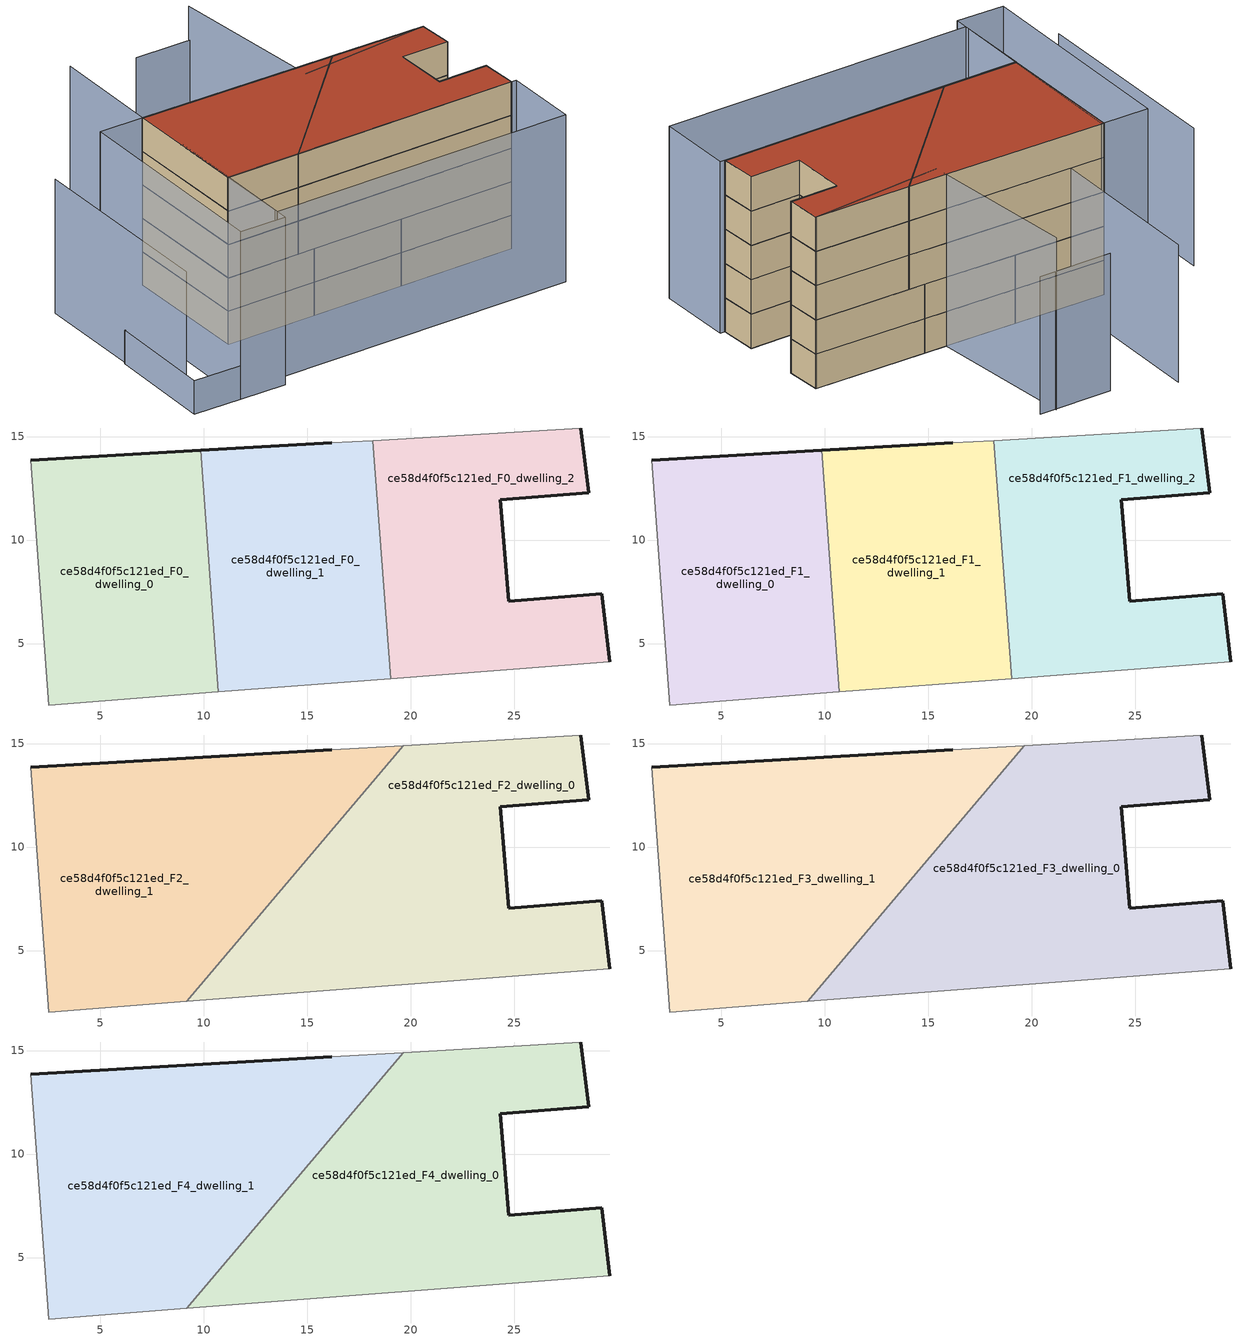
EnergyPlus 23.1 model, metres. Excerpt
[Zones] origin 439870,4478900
ce58d4f0f5c121ed_F0_dwelling_0
 floor ground (EU_floor_Construction): 10.72,2.66 9.86,14.33 1.65,13.86 2.52,2.03 z0
 wall outside (EU_wall_Construction): 1.65,13.86 9.86,14.33 z0:3
 wall adiabatic (EU_wall_Construction): 10.72,2.66 2.52,2.03 1.65,13.86 z0:3
 wall to ce58d4f0f5c121ed_F0_dwelling_1 (EU_wall_Construction): 9.86,14.33 10.72,2.66 z0:3
ce58d4f0f5c121ed_F0_dwelling_1
 floor ground (EU_floor_Construction): 19.03,3.3 18.18,14.81 16.19,14.69 9.86,14.33 10.72,2.66 z0
 wall outside (EU_wall_Construction): 9.86,14.33 16.19,14.69 z0:3
 wall adiabatic (EU_wall_Construction): 19.03,3.3 10.72,2.66 / 16.19,14.69 18.18,14.81 z0:3
 wall to ce58d4f0f5c121ed_F0_dwelling_2 (EU_wall_Construction): 18.18,14.81 19.03,3.3 z0:3
ce58d4f0f5c121ed_F0_dwelling_2
 floor ground (EU_floor_Construction): 29.62,4.11 29.23,7.4 24.73,7.04 24.32,11.95 28.61,12.28 28.23,15.41 18.18,14.81 19.03,3.3 z0
 wall outside (EU_wall_Construction): 28.23,15.41 28.61,12.28 24.32,11.95 24.73,7.04 29.23,7.4 29.62,4.11 z0:3
 wall adiabatic (EU_wall_Construction): 29.62,4.11 19.03,3.3 / 18.18,14.81 28.23,15.41 z0:3
ce58d4f0f5c121ed_F1_dwelling_0
 floor to ce58d4f0f5c121ed_F0_dwelling_0 (EU_floor_Construction): 10.72,2.66 9.86,14.33 1.65,13.86 2.52,2.03 z3
 wall outside (EU_wall_Construction): 1.65,13.86 9.86,14.33 z3:6
 wall adiabatic (EU_wall_Construction): 10.72,2.66 2.52,2.03 1.65,13.86 z3:6
 wall to ce58d4f0f5c121ed_F1_dwelling_1 (EU_wall_Construction): 9.86,14.33 10.72,2.66 z3:6
ce58d4f0f5c121ed_F1_dwelling_1
 floor to ce58d4f0f5c121ed_F0_dwelling_1 (EU_floor_Construction): 19.03,3.3 18.18,14.81 16.19,14.69 9.86,14.33 10.72,2.66 z3
 wall outside (EU_wall_Construction): 9.86,14.33 16.19,14.69 z3:6
 wall adiabatic (EU_wall_Construction): 19.03,3.3 10.72,2.66 / 16.19,14.69 18.18,14.81 z3:6
 wall to ce58d4f0f5c121ed_F1_dwelling_2 (EU_wall_Construction): 18.18,14.81 19.03,3.3 z3:6
ce58d4f0f5c121ed_F1_dwelling_2
 floor to ce58d4f0f5c121ed_F0_dwelling_2 (EU_floor_Construction): 29.62,4.11 29.23,7.4 24.73,7.04 24.32,11.95 28.61,12.28 28.23,15.41 18.18,14.81 19.03,3.3 z3
 wall outside (EU_wall_Construction): 28.23,15.41 28.61,12.28 24.32,11.95 24.73,7.04 29.23,7.4 29.62,4.11 z3:6
 wall adiabatic (EU_wall_Construction): 29.62,4.11 19.03,3.3 / 18.18,14.81 28.23,15.41 z3:6
ce58d4f0f5c121ed_F2_dwelling_0
 floor to ce58d4f0f5c121ed_F1_dwelling_2 (EU_floor_Construction): 29.62,4.11 29.23,7.4 24.73,7.04 24.32,11.95 28.61,12.28 28.23,15.41 19.65,14.9 18.29,13.3 19.03,3.3 z6
 floor to ce58d4f0f5c121ed_F1_dwelling_0 (EU_floor_Construction): 10.72,2.66 10.6,4.22 9.18,2.54 z6
 floor to ce58d4f0f5c121ed_F1_dwelling_1 (EU_floor_Construction): 19.03,3.3 18.29,13.3 10.6,4.22 10.72,2.66 z6
 wall outside (EU_wall_Construction): 28.23,15.41 28.61,12.28 24.32,11.95 24.73,7.04 29.23,7.4 29.62,4.11 z6:9
 wall adiabatic (EU_wall_Construction): 29.62,4.11 9.18,2.54 / 19.65,14.9 28.23,15.41 z6:9
 wall to ce58d4f0f5c121ed_F2_dwelling_1 (EU_wall_Construction): 9.18,2.54 19.65,14.9 z6:9
ce58d4f0f5c121ed_F2_dwelling_1
 floor to ce58d4f0f5c121ed_F1_dwelling_0 (EU_floor_Construction): 9.18,2.54 10.6,4.22 9.86,14.33 1.65,13.86 2.52,2.03 z6
 floor to ce58d4f0f5c121ed_F1_dwelling_1 (EU_floor_Construction): 10.6,4.22 18.29,13.3 18.18,14.81 16.19,14.69 9.86,14.33 z6
 floor to ce58d4f0f5c121ed_F1_dwelling_2 (EU_floor_Construction): 18.29,13.3 19.65,14.9 18.18,14.81 z6
 wall outside (EU_wall_Construction): 1.65,13.86 16.19,14.69 z6:9
 wall adiabatic (EU_wall_Construction): 9.18,2.54 2.52,2.03 1.65,13.86 / 16.19,14.69 19.65,14.9 z6:9
ce58d4f0f5c121ed_F3_dwelling_0
 floor to ce58d4f0f5c121ed_F2_dwelling_0 (EU_floor_Construction): 29.62,4.11 29.23,7.4 24.73,7.04 24.32,11.95 28.61,12.28 28.23,15.41 19.65,14.9 9.18,2.54 z9
 wall outside (EU_wall_Construction): 28.23,15.41 28.61,12.28 24.32,11.95 24.73,7.04 29.23,7.4 29.62,4.11 z9:12
 wall adiabatic (EU_wall_Construction): 29.62,4.11 9.18,2.54 / 19.65,14.9 28.23,15.41 z9:12
 wall to ce58d4f0f5c121ed_F3_dwelling_1 (EU_wall_Construction): 9.18,2.54 19.65,14.9 z9:12
ce58d4f0f5c121ed_F3_dwelling_1
 floor to ce58d4f0f5c121ed_F2_dwelling_1 (EU_floor_Construction): 9.18,2.54 19.65,14.9 16.19,14.69 1.65,13.86 2.52,2.03 z9
 wall outside (EU_wall_Construction): 1.65,13.86 16.19,14.69 z9:12
 wall adiabatic (EU_wall_Construction): 9.18,2.54 2.52,2.03 1.65,13.86 / 16.19,14.69 19.65,14.9 z9:12
ce58d4f0f5c121ed_F4_dwelling_0
 floor to ce58d4f0f5c121ed_F3_dwelling_0 (EU_floor_Construction): 29.62,4.11 29.23,7.4 24.73,7.04 24.32,11.95 28.61,12.28 28.23,15.41 19.65,14.9 9.18,2.54 z12
 wall outside (EU_wall_Construction): 28.23,15.41 28.61,12.28 24.32,11.95 24.73,7.04 29.23,7.4 29.62,4.11 z12:15
 wall adiabatic (EU_wall_Construction): 29.62,4.11 9.18,2.54 / 19.65,14.9 28.23,15.41 z12:15
 wall to ce58d4f0f5c121ed_F4_dwelling_1 (EU_wall_Construction): 9.18,2.54 19.65,14.9 z12:15
 roof outside (EU_roof_Construction): 28.23,15.41 28.61,12.28 24.32,11.95 24.73,7.04 29.23,7.4 29.62,4.11 9.18,2.54 19.65,14.9 z15
ce58d4f0f5c121ed_F4_dwelling_1
 floor to ce58d4f0f5c121ed_F3_dwelling_1 (EU_floor_Construction): 9.18,2.54 19.65,14.9 16.19,14.69 1.65,13.86 2.52,2.03 z12
 wall outside (EU_wall_Construction): 1.65,13.86 16.19,14.69 z12:15
 wall adiabatic (EU_wall_Construction): 9.18,2.54 2.52,2.03 1.65,13.86 / 16.19,14.69 19.65,14.9 z12:15
 roof outside (EU_roof_Construction): 19.65,14.9 9.18,2.54 2.52,2.03 1.65,13.86 16.19,14.69 z15
shading: 28.23,15.41 16.38,13.49 / 16.38,13.49 14.09,27.61 / 3,-4.65 2.51,2.16 / 2.51,2.16 30.04,4.14 / 30.04,4.14 30.53,-2.67 / 30.53,-2.67 3,-4.65 / -1.14,-6.03 -2.33,13.62 / -2.33,13.62 1.88,13.87 / 1.88,13.87 3.07,-5.78 / 3.07,-5.78 -1.14,-6.03 z0:15; -6.02,3.59 -1.65,3.82 / -1.65,3.82 -1.14,-6.02 / -1.14,-6.02 -5.51,-6.25 / -5.51,-6.25 -6.02,3.59 z0:3; -6.55,13.4 -5.36,-4.78 / 3.86,28.63 4.75,14.04 / 15.51,27.59 9.02,27.15 z0:12
[Building]
EU S2 Campaign: North Axis=0; Terrain=City; Solar Distribution=FullExterior
[Site:Location]
Madrid: Latitude=40.5; Longitude=-3.5; Time Zone=1; Elevation=609
[SizingPeriod:WeatherFileDays]
AnnualSizingPeriod: Begin Month=1; Begin Day of Month=1; End Month=12; End Day of Month=31; Day of Week for Start Day=Monday; Use Weather File Daylight Saving Period=No; Use Weather File Rain and Snow Indicators=No
[MATERIAL]
EU_InternalMass_Material: Roughness=MediumRough; Thickness=0.1; Conductivity=1; Density=1800; Specific Heat=900; Thermal Absorptance=0.9; Solar Absorptance=0.7; Visible Absorptance=0.7
[MATERIAL:NOMASS] Roughness=MediumRough; Thermal Absorptance=0.9; Solar Absorptance=0.7; Visible Absorptance=0.7
Name | Thermal Resistance
EU_wall_NoMass | 0.459673
EU_roof_NoMass | 0.495815
EU_floor_NoMass | 0.788942
[CONSTRUCTION]
EU_wall_Construction: EU_wall_NoMass
EU_roof_Construction: EU_roof_NoMass
EU_floor_Construction: EU_floor_NoMass
EU_InternalMass_Construction: EU_InternalMass_Material
[ZONE] Type=1; Multiplier=1; Ceiling Height=autocalculate; Floor Area=autocalculate; Part of Total Floor Area=Yes
Name | Volume
ce58d4f0f5c121ed_F0_dwelling_0; ce58d4f0f5c121ed_F1_dwelling_0 | 290.531
ce58d4f0f5c121ed_F2_dwelling_0; ce58d4f0f5c121ed_F3_dwelling_0; ce58d4f0f5c121ed_F4_dwelling_0 | 435.791
ce58d4f0f5c121ed_F0_dwelling_1; ce58d4f0f5c121ed_F1_dwelling_1 | 290.536
ce58d4f0f5c121ed_F2_dwelling_1; ce58d4f0f5c121ed_F3_dwelling_1; ce58d4f0f5c121ed_F4_dwelling_1 | 435.78
ce58d4f0f5c121ed_F0_dwelling_2; ce58d4f0f5c121ed_F1_dwelling_2 | 290.524
[INTERNALMASS] Construction=EU_InternalMass_Construction
Name | Zone or ZoneList | Surface Area
ce58d4f0f5c121ed_F0_dwelling_0_EU_InternalMass | ce58d4f0f5c121ed_F0_dwelling_0 | 96.8434
ce58d4f0f5c121ed_F0_dwelling_1_EU_InternalMass | ce58d4f0f5c121ed_F0_dwelling_1 | 96.8453
ce58d4f0f5c121ed_F0_dwelling_2_EU_InternalMass | ce58d4f0f5c121ed_F0_dwelling_2 | 96.841
ce58d4f0f5c121ed_F1_dwelling_0_EU_InternalMass | ce58d4f0f5c121ed_F1_dwelling_0 | 96.8434
ce58d4f0f5c121ed_F1_dwelling_1_EU_InternalMass | ce58d4f0f5c121ed_F1_dwelling_1 | 96.8453
ce58d4f0f5c121ed_F1_dwelling_2_EU_InternalMass | ce58d4f0f5c121ed_F1_dwelling_2 | 96.841
ce58d4f0f5c121ed_F2_dwelling_0_EU_InternalMass | ce58d4f0f5c121ed_F2_dwelling_0 | 145.264
ce58d4f0f5c121ed_F2_dwelling_1_EU_InternalMass | ce58d4f0f5c121ed_F2_dwelling_1 | 145.26
ce58d4f0f5c121ed_F3_dwelling_0_EU_InternalMass | ce58d4f0f5c121ed_F3_dwelling_0 | 145.264
ce58d4f0f5c121ed_F3_dwelling_1_EU_InternalMass | ce58d4f0f5c121ed_F3_dwelling_1 | 145.26
ce58d4f0f5c121ed_F4_dwelling_0_EU_InternalMass | ce58d4f0f5c121ed_F4_dwelling_0 | 145.264
ce58d4f0f5c121ed_F4_dwelling_1_EU_InternalMass | ce58d4f0f5c121ed_F4_dwelling_1 | 145.26
[OTHEREQUIPMENT] Fuel Type=Electricity; Design Level Calculation Method=Watts/Area; Power per Zone Floor Area=1; Fraction Latent=0; Fraction Radiant=0; Fraction Lost=0; Carbon Dioxide Generation Rate=0; EndUse Subcategory=EU_Step8_InternalGains
Name | Zone or ZoneList or Space or SpaceList | Schedule
EU_Step8_InternalGain_ce58d4f0f5c121ed_F0_dwelling_0_f000 | ce58d4f0f5c121ed_F0_dwelling_0 | EU_Step8_GainSchedule_ce58d4f0f5c121ed_F0_dwelling_0_f000
EU_Step8_InternalGain_ce58d4f0f5c121ed_F0_dwelling_1_f000 | ce58d4f0f5c121ed_F0_dwelling_1 | EU_Step8_GainSchedule_ce58d4f0f5c121ed_F0_dwelling_1_f000
EU_Step8_InternalGain_ce58d4f0f5c121ed_F0_dwelling_2_f000 | ce58d4f0f5c121ed_F0_dwelling_2 | EU_Step8_GainSchedule_ce58d4f0f5c121ed_F0_dwelling_2_f000
EU_Step8_InternalGain_ce58d4f0f5c121ed_F1_dwelling_0_f000 | ce58d4f0f5c121ed_F1_dwelling_0 | EU_Step8_GainSchedule_ce58d4f0f5c121ed_F1_dwelling_0_f000
EU_Step8_InternalGain_ce58d4f0f5c121ed_F1_dwelling_1_f000 | ce58d4f0f5c121ed_F1_dwelling_1 | EU_Step8_GainSchedule_ce58d4f0f5c121ed_F1_dwelling_1_f000
EU_Step8_InternalGain_ce58d4f0f5c121ed_F1_dwelling_2_f000 | ce58d4f0f5c121ed_F1_dwelling_2 | EU_Step8_GainSchedule_ce58d4f0f5c121ed_F1_dwelling_2_f000
EU_Step8_InternalGain_ce58d4f0f5c121ed_F2_dwelling_0_f000 | ce58d4f0f5c121ed_F2_dwelling_0 | EU_Step8_GainSchedule_ce58d4f0f5c121ed_F2_dwelling_0_f000
EU_Step8_InternalGain_ce58d4f0f5c121ed_F2_dwelling_1_f000 | ce58d4f0f5c121ed_F2_dwelling_1 | EU_Step8_GainSchedule_ce58d4f0f5c121ed_F2_dwelling_1_f000
EU_Step8_InternalGain_ce58d4f0f5c121ed_F3_dwelling_0_f000 | ce58d4f0f5c121ed_F3_dwelling_0 | EU_Step8_GainSchedule_ce58d4f0f5c121ed_F3_dwelling_0_f000
EU_Step8_InternalGain_ce58d4f0f5c121ed_F3_dwelling_1_f000 | ce58d4f0f5c121ed_F3_dwelling_1 | EU_Step8_GainSchedule_ce58d4f0f5c121ed_F3_dwelling_1_f000
EU_Step8_InternalGain_ce58d4f0f5c121ed_F4_dwelling_0_f000 | ce58d4f0f5c121ed_F4_dwelling_0 | EU_Step8_GainSchedule_ce58d4f0f5c121ed_F4_dwelling_0_f000
EU_Step8_InternalGain_ce58d4f0f5c121ed_F4_dwelling_1_f000 | ce58d4f0f5c121ed_F4_dwelling_1 | EU_Step8_GainSchedule_ce58d4f0f5c121ed_F4_dwelling_1_f000
[ZONEVENTILATION:DESIGNFLOWRATE] Schedule=EU_AlwaysOn; Design Flow Rate Calculation Method=AirChanges/Hour; Air Changes per Hour=0.719161; Ventilation Type=Natural; Fan Pressure Rise=0; Fan Total Efficiency=1; Constant Term Coefficient=1; Temperature Term Coefficient=0; Velocity Term Coefficient=0; Velocity Squared Term Coefficient=0; Minimum Indoor Temperature=-100; Maximum Indoor Temperature=100; Delta Temperature=-100; Minimum Outdoor Temperature=-100; Maximum Outdoor Temperature=100; Maximum Wind Speed=40
Name | Zone or ZoneList or Space or SpaceList
EU_ConstantAir_ce58d4f0f5c121ed_F0_dwelling_0 | ce58d4f0f5c121ed_F0_dwelling_0
EU_ConstantAir_ce58d4f0f5c121ed_F0_dwelling_1 | ce58d4f0f5c121ed_F0_dwelling_1
EU_ConstantAir_ce58d4f0f5c121ed_F0_dwelling_2 | ce58d4f0f5c121ed_F0_dwelling_2
EU_ConstantAir_ce58d4f0f5c121ed_F1_dwelling_0 | ce58d4f0f5c121ed_F1_dwelling_0
EU_ConstantAir_ce58d4f0f5c121ed_F1_dwelling_1 | ce58d4f0f5c121ed_F1_dwelling_1
EU_ConstantAir_ce58d4f0f5c121ed_F1_dwelling_2 | ce58d4f0f5c121ed_F1_dwelling_2
EU_ConstantAir_ce58d4f0f5c121ed_F2_dwelling_0 | ce58d4f0f5c121ed_F2_dwelling_0
EU_ConstantAir_ce58d4f0f5c121ed_F2_dwelling_1 | ce58d4f0f5c121ed_F2_dwelling_1
EU_ConstantAir_ce58d4f0f5c121ed_F3_dwelling_0 | ce58d4f0f5c121ed_F3_dwelling_0
EU_ConstantAir_ce58d4f0f5c121ed_F3_dwelling_1 | ce58d4f0f5c121ed_F3_dwelling_1
EU_ConstantAir_ce58d4f0f5c121ed_F4_dwelling_0 | ce58d4f0f5c121ed_F4_dwelling_0
EU_ConstantAir_ce58d4f0f5c121ed_F4_dwelling_1 | ce58d4f0f5c121ed_F4_dwelling_1
[HVACTEMPLATE:THERMOSTAT] Constant Heating Setpoint=20; Constant Cooling Setpoint=50
EU_HeatOnly_ce58d4f0f5c121ed_F0_dwelling_0; EU_HeatOnly_ce58d4f0f5c121ed_F0_dwelling_1; EU_HeatOnly_ce58d4f0f5c121ed_F0_dwelling_2; EU_HeatOnly_ce58d4f0f5c121ed_F1_dwelling_0; EU_HeatOnly_ce58d4f0f5c121ed_F1_dwelling_1; EU_HeatOnly_ce58d4f0f5c121ed_F1_dwelling_2; EU_HeatOnly_ce58d4f0f5c121ed_F2_dwelling_0; EU_HeatOnly_ce58d4f0f5c121ed_F2_dwelling_1; EU_HeatOnly_ce58d4f0f5c121ed_F3_dwelling_0; EU_HeatOnly_ce58d4f0f5c121ed_F3_dwelling_1; EU_HeatOnly_ce58d4f0f5c121ed_F4_dwelling_0; EU_HeatOnly_ce58d4f0f5c121ed_F4_dwelling_1
[HVACTEMPLATE:ZONE:IDEALLOADSAIRSYSTEM] System Availability Schedule=EU_AlwaysOn; Maximum Heating Supply Air Temperature=50; Minimum Cooling Supply Air Temperature=13; Maximum Heating Supply Air Humidity Ratio=0.0156; Minimum Cooling Supply Air Humidity Ratio=0.0077; Heating Limit=NoLimit; Cooling Limit=NoLimit; Heating Availability Schedule=EU_AlwaysOn; Cooling Availability Schedule=EU_CoolingOff; Dehumidification Control Type=ConstantSensibleHeatRatio; Cooling Sensible Heat Ratio=0.7; Dehumidification Setpoint=60; Humidification Control Type=None; Humidification Setpoint=30; Outdoor Air Method=None; Outdoor Air Flow Rate per Person=0.00944; Outdoor Air Flow Rate per Zone Floor Area=0; Outdoor Air Flow Rate per Zone=0; Demand Controlled Ventilation Type=None; Outdoor Air Economizer Type=NoEconomizer; Heat Recovery Type=None; Sensible Heat Recovery Effectiveness=0.7; Latent Heat Recovery Effectiveness=0.65
Name | Template Thermostat
ce58d4f0f5c121ed_F0_dwelling_0 | EU_HeatOnly_ce58d4f0f5c121ed_F0_dwelling_0
ce58d4f0f5c121ed_F0_dwelling_1 | EU_HeatOnly_ce58d4f0f5c121ed_F0_dwelling_1
ce58d4f0f5c121ed_F0_dwelling_2 | EU_HeatOnly_ce58d4f0f5c121ed_F0_dwelling_2
ce58d4f0f5c121ed_F1_dwelling_0 | EU_HeatOnly_ce58d4f0f5c121ed_F1_dwelling_0
ce58d4f0f5c121ed_F1_dwelling_1 | EU_HeatOnly_ce58d4f0f5c121ed_F1_dwelling_1
ce58d4f0f5c121ed_F1_dwelling_2 | EU_HeatOnly_ce58d4f0f5c121ed_F1_dwelling_2
ce58d4f0f5c121ed_F2_dwelling_0 | EU_HeatOnly_ce58d4f0f5c121ed_F2_dwelling_0
ce58d4f0f5c121ed_F2_dwelling_1 | EU_HeatOnly_ce58d4f0f5c121ed_F2_dwelling_1
ce58d4f0f5c121ed_F3_dwelling_0 | EU_HeatOnly_ce58d4f0f5c121ed_F3_dwelling_0
ce58d4f0f5c121ed_F3_dwelling_1 | EU_HeatOnly_ce58d4f0f5c121ed_F3_dwelling_1
ce58d4f0f5c121ed_F4_dwelling_0 | EU_HeatOnly_ce58d4f0f5c121ed_F4_dwelling_0
ce58d4f0f5c121ed_F4_dwelling_1 | EU_HeatOnly_ce58d4f0f5c121ed_F4_dwelling_1
[SIZING:ZONE] Zone Cooling Design Supply Air Temperature Input Method=SupplyAirTemperature; Zone Cooling Design Supply Air Temperature=13; Zone Heating Design Supply Air Temperature Input Method=SupplyAirTemperature; Zone Heating Design Supply Air Temperature=50; Zone Cooling Design Supply Air Humidity Ratio=0.008; Zone Heating Design Supply Air Humidity Ratio=0.008; Cooling Design Air Flow Method=DesignDay; Cooling Design Air Flow Rate=0; Cooling Minimum Air Flow per Zone Floor Area=0.000762; Cooling Minimum Air Flow=0; Cooling Minimum Air Flow Fraction=0.2; Heating Design Air Flow Method=DesignDay; Heating Design Air Flow Rate=0; Heating Maximum Air Flow per Zone Floor Area=0.002032; Heating Maximum Air Flow=0.141576; Heating Maximum Air Flow Fraction=0.3; Account for Dedicated Outdoor Air System=No; Dedicated Outdoor Air System Control Strategy=NeutralSupplyAir; Dedicated Outdoor Air Low Setpoint Temperature for Design=autosize; Dedicated Outdoor Air High Setpoint Temperature for Design=autosize; Zone Load Sizing Method=Sensible Load Only No Latent Load; Zone Latent Cooling Design Supply Air Humidity Ratio Input Method=HumidityRatioDifference; Zone Cooling Design Supply Air Humidity Ratio Difference=0.005; Zone Latent Heating Design Supply Air Humidity Ratio Input Method=HumidityRatioDifference; Zone Humidification Design Supply Air Humidity Ratio Difference=0.005
ce58d4f0f5c121ed_F0_dwelling_0; ce58d4f0f5c121ed_F0_dwelling_1; ce58d4f0f5c121ed_F0_dwelling_2; ce58d4f0f5c121ed_F1_dwelling_0; ce58d4f0f5c121ed_F1_dwelling_1; ce58d4f0f5c121ed_F1_dwelling_2; ce58d4f0f5c121ed_F2_dwelling_0; ce58d4f0f5c121ed_F2_dwelling_1; ce58d4f0f5c121ed_F3_dwelling_0; ce58d4f0f5c121ed_F3_dwelling_1; ce58d4f0f5c121ed_F4_dwelling_0; ce58d4f0f5c121ed_F4_dwelling_1
[SCHEDULE:CONSTANT]
Name | Hourly Value
EU_AlwaysOn | 1
EU_CoolingOff | 0
[SCHEDULE:FILE] Column Number=1; Rows to Skip at Top=0; Number of Hours of Data=8760; Column Separator=Comma; Interpolate to Timestep=No; Minutes per Item=60; Adjust Schedule for Daylight Savings=Yes
Name | File
EU_Step8_GainSchedule_ce58d4f0f5c121ed_F0_dwelling_0_f000 | ../../schedules/ce58d4f0f5c121ed/ce58d4f0f5c121ed_F0_dwelling_0_f000_gain.csv
EU_Step8_GainSchedule_ce58d4f0f5c121ed_F0_dwelling_1_f000 | ../../schedules/ce58d4f0f5c121ed/ce58d4f0f5c121ed_F0_dwelling_1_f000_gain.csv
EU_Step8_GainSchedule_ce58d4f0f5c121ed_F0_dwelling_2_f000 | ../../schedules/ce58d4f0f5c121ed/ce58d4f0f5c121ed_F0_dwelling_2_f000_gain.csv
EU_Step8_GainSchedule_ce58d4f0f5c121ed_F1_dwelling_0_f000 | ../../schedules/ce58d4f0f5c121ed/ce58d4f0f5c121ed_F1_dwelling_0_f000_gain.csv
EU_Step8_GainSchedule_ce58d4f0f5c121ed_F1_dwelling_1_f000 | ../../schedules/ce58d4f0f5c121ed/ce58d4f0f5c121ed_F1_dwelling_1_f000_gain.csv
EU_Step8_GainSchedule_ce58d4f0f5c121ed_F1_dwelling_2_f000 | ../../schedules/ce58d4f0f5c121ed/ce58d4f0f5c121ed_F1_dwelling_2_f000_gain.csv
EU_Step8_GainSchedule_ce58d4f0f5c121ed_F2_dwelling_0_f000 | ../../schedules/ce58d4f0f5c121ed/ce58d4f0f5c121ed_F2_dwelling_0_f000_gain.csv
EU_Step8_GainSchedule_ce58d4f0f5c121ed_F2_dwelling_1_f000 | ../../schedules/ce58d4f0f5c121ed/ce58d4f0f5c121ed_F2_dwelling_1_f000_gain.csv
EU_Step8_GainSchedule_ce58d4f0f5c121ed_F3_dwelling_0_f000 | ../../schedules/ce58d4f0f5c121ed/ce58d4f0f5c121ed_F3_dwelling_0_f000_gain.csv
EU_Step8_GainSchedule_ce58d4f0f5c121ed_F3_dwelling_1_f000 | ../../schedules/ce58d4f0f5c121ed/ce58d4f0f5c121ed_F3_dwelling_1_f000_gain.csv
EU_Step8_GainSchedule_ce58d4f0f5c121ed_F4_dwelling_0_f000 | ../../schedules/ce58d4f0f5c121ed/ce58d4f0f5c121ed_F4_dwelling_0_f000_gain.csv
EU_Step8_GainSchedule_ce58d4f0f5c121ed_F4_dwelling_1_f000 | ../../schedules/ce58d4f0f5c121ed/ce58d4f0f5c121ed_F4_dwelling_1_f000_gain.csv
